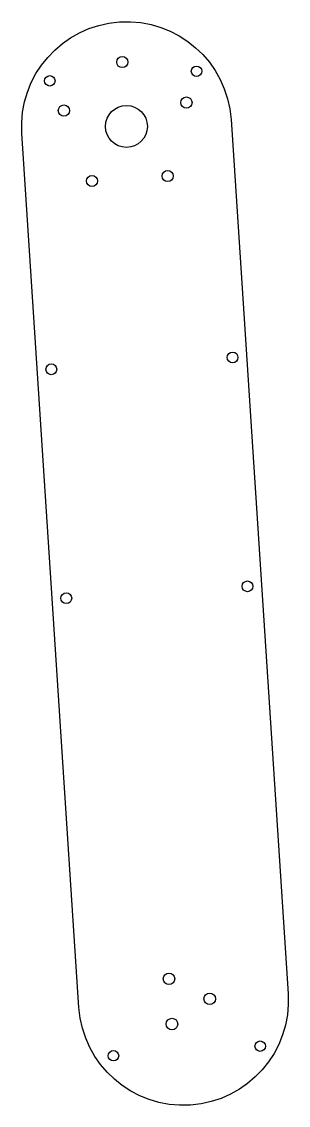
# Model space of a CAD drawing. Header units: millimetres. Extents: x -566 to -490, y 345 to 655.
import ezdxf

# ---------------------------------------------------------------- set-up
doc = ezdxf.new("R2010")
doc.units = ezdxf.units.MM
doc.layers.get('0').update_dxf_attribs({"linetype": 'CONTINUOUS'})

msp = doc.modelspace()

# ---------------------------------------------------------------- linework, layer by layer
msp.add_lwpolyline([(-506.45, 626.88), (-490.11, 376.57, -1), (-549.98, 372.67), (-566.32, 622.97, -1)], format="xyb", close=True)
for centre, radius in [((-537.59, 643.36), 1.6), ((-558.34, 637.98), 1.5), ((-516.32, 640.72), 1.5), ((-519.22, 631.76), 1.6), ((-554.3, 629.48), 1.6), ((-536.39, 624.92), 6), ((-524.58, 610.71), 1.6), ((-546.25, 609.3), 1.6), ((-506.01, 558.77), 1.55), ((-557.9, 555.38), 1.55), ((-501.74, 493.23), 1.55), ((-553.62, 489.84), 1.55), ((-524.21, 380.86), 1.65), ((-512.56, 375.11), 1.65), ((-523.37, 367.89), 1.65), ((-498.1, 361.56), 1.5), ((-540.11, 358.82), 1.5)]:
    msp.add_circle(centre, radius)

doc.saveas('drawing.dxf')
